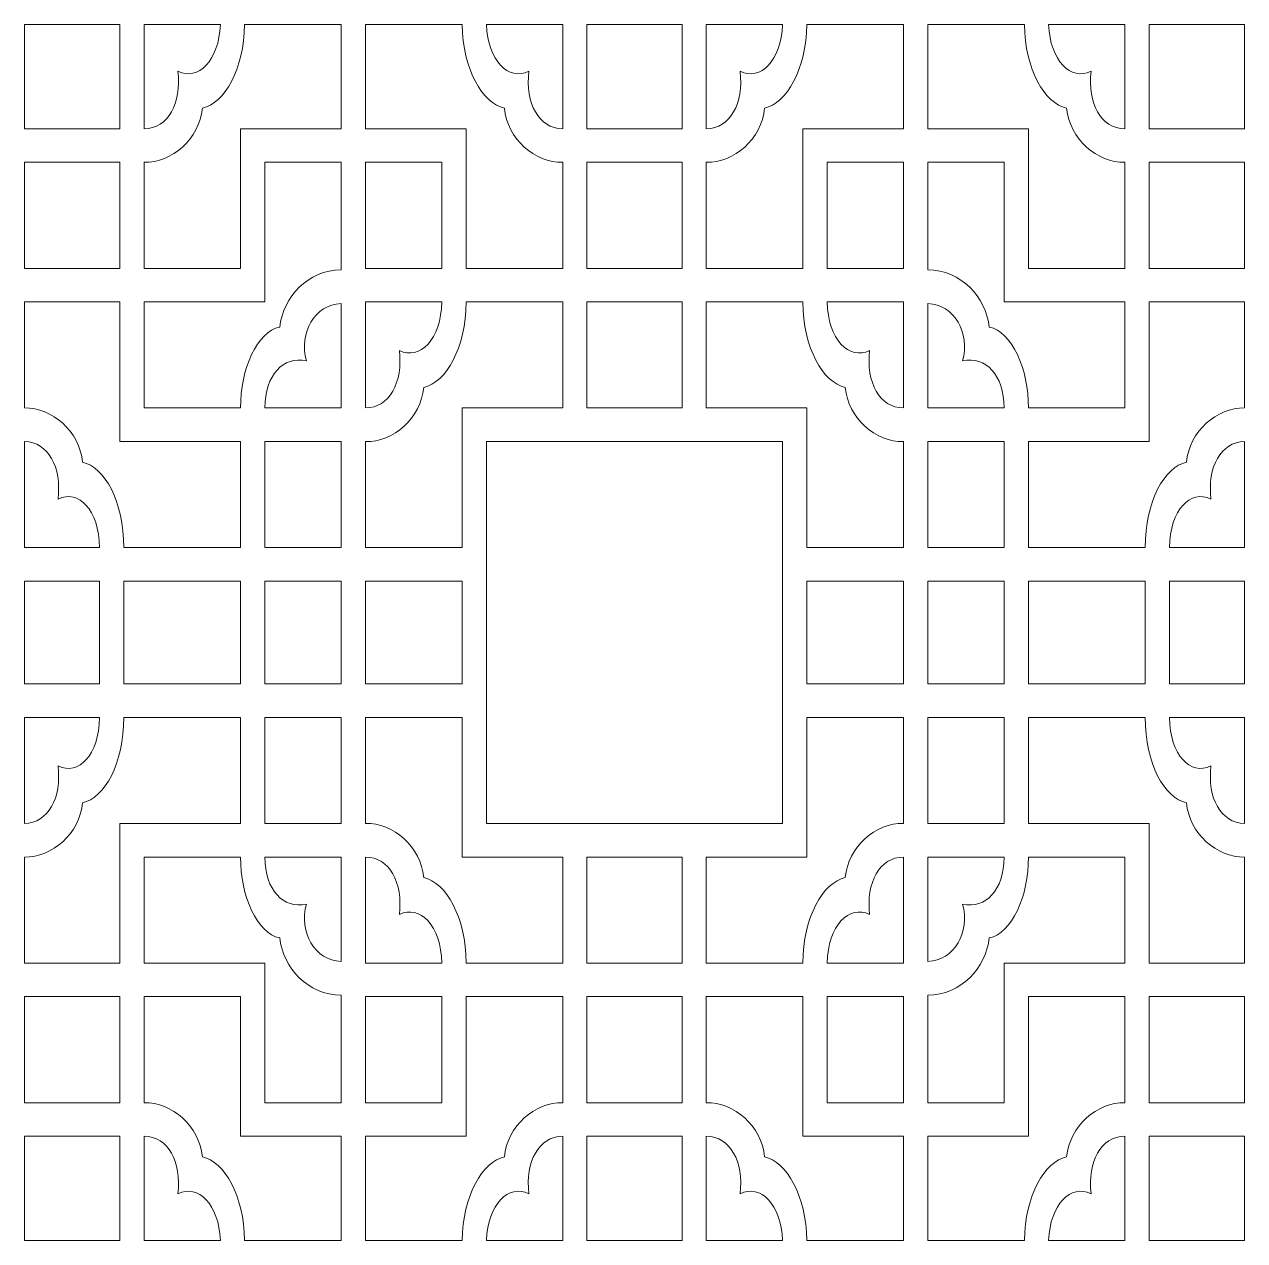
# Model space of a CAD drawing. Header units: millimetres. Extents: x -1200 to 1200, y -590 to 590.
# Drawn here: x 16 to 1200, y -590 to 590 of the extents above; entities that cross this region are included whole.
import ezdxf

# ---------------------------------------------------------------- set-up
doc = ezdxf.new("R2010")
doc.units = ezdxf.units.MM
doc.header["$MEASUREMENT"] = 0
doc.layers.add('Layer 1', color=7, linetype='Continuous')

msp = doc.modelspace()

# ---------------------------------------------------------------- linework, layer by layer
at = {"layer": 'Layer 1', "color": 250, "lineweight": 20}
for points, knots in [([(108.6324, 589.9734), (108.6324, 589.9734), (108.6324, 488.733), (108.6324, 488.733), (108.6324, 488.733), (16.0767, 488.733), (16.0767, 488.733), (16.0767, 488.733), (16.0767, 589.9734), (16.0767, 589.9734), (16.0767, 589.9734), (108.6324, 589.9734), (108.6324, 589.9734)], [0, 0, 0, 0, 0.25, 0.25, 0.25, 0.5, 0.5, 0.5, 0.75, 0.75, 0.75, 1, 1, 1, 1]), ([(323.5082, 589.9734), (323.5082, 589.9734), (323.5082, 488.733), (323.5082, 488.733), (323.5082, 488.733), (225.8807, 488.733), (225.8807, 488.733), (225.8807, 488.733), (225.8807, 353.2786), (225.8807, 353.2786), (225.8807, 353.2786), (132.1407, 353.2786), (132.1407, 353.2786), (132.1407, 353.2786), (132.1407, 456.1598), (132.1407, 456.1598), (159.117, 455.427), (185.958, 478.8197), (188.7268, 508.7111), (209.8191, 513.3399), (229.1989, 545.9594), (229.7202, 589.9734), (229.7202, 589.9734), (323.5082, 589.9734), (323.5082, 589.9734)], [0, 0, 0, 0, 0.125, 0.125, 0.125, 0.25, 0.25, 0.25, 0.375, 0.375, 0.375, 0.5, 0.5, 0.5, 0.625, 0.625, 0.625, 0.75, 0.75, 0.75, 0.875, 0.875, 0.875, 1, 1, 1, 1]), ([(206.18, 589.9734), (204.9171, 554.4236), (184.5905, 534.8502), (165.0368, 544.5236), (168.5198, 513.3876), (155.6276, 489.0993), (132.1407, 488.733), (132.1407, 488.733), (132.1407, 589.9734), (132.1407, 589.9734), (132.1407, 589.9734), (206.18, 589.9734), (206.18, 589.9734)], [0, 0, 0, 0, 0.25, 0.25, 0.25, 0.5, 0.5, 0.5, 0.75, 0.75, 0.75, 1, 1, 1, 1]), ([(440.8042, 589.9734), (441.3255, 545.9594), (460.7056, 513.3399), (481.7979, 508.7111), (484.5665, 478.8197), (511.4077, 455.427), (538.384, 456.1598), (538.384, 456.1598), (538.384, 353.2786), (538.384, 353.2786), (538.384, 353.2786), (444.644, 353.2786), (444.644, 353.2786), (444.644, 353.2786), (444.644, 488.733), (444.644, 488.733), (444.644, 488.733), (347.0165, 488.733), (347.0165, 488.733), (347.0165, 488.733), (347.0165, 589.9734), (347.0165, 589.9734), (347.0165, 589.9734), (440.8042, 589.9734), (440.8042, 589.9734)], [0, 0, 0, 0, 0.125, 0.125, 0.125, 0.25, 0.25, 0.25, 0.375, 0.375, 0.375, 0.5, 0.5, 0.5, 0.625, 0.625, 0.625, 0.75, 0.75, 0.75, 0.875, 0.875, 0.875, 1, 1, 1, 1]), ([(538.384, 589.9734), (538.384, 589.9734), (538.384, 488.733), (538.384, 488.733), (514.8971, 489.0993), (502.0048, 513.3876), (505.4878, 544.5236), (485.9342, 534.8502), (465.6072, 554.4236), (464.3442, 589.9734), (464.3442, 589.9734), (538.384, 589.9734), (538.384, 589.9734)], [0, 0, 0, 0, 0.25, 0.25, 0.25, 0.5, 0.5, 0.5, 0.75, 0.75, 0.75, 1, 1, 1, 1]), ([(654.1347, 589.9734), (654.1347, 589.9734), (654.1347, 488.733), (654.1347, 488.733), (654.1347, 488.733), (561.8921, 488.733), (561.8921, 488.733), (561.8921, 488.733), (561.8921, 589.9734), (561.8921, 589.9734), (561.8921, 589.9734), (654.1347, 589.9734), (654.1347, 589.9734)], [0, 0, 0, 0, 0.25, 0.25, 0.25, 0.5, 0.5, 0.5, 0.75, 0.75, 0.75, 1, 1, 1, 1]), ([(677.6428, 589.9734), (677.6428, 589.9734), (677.6428, 488.733), (677.6428, 488.733), (701.1296, 489.0993), (714.0219, 513.3876), (710.5389, 544.5236), (730.0926, 534.8502), (750.4196, 554.4236), (751.6826, 589.9734), (751.6826, 589.9734), (677.6428, 589.9734), (677.6428, 589.9734)], [0, 0, 0, 0, 0.25, 0.25, 0.25, 0.5, 0.5, 0.5, 0.75, 0.75, 0.75, 1, 1, 1, 1]), ([(775.2225, 589.9734), (774.7012, 545.9594), (755.3211, 513.3399), (734.2289, 508.7111), (731.4602, 478.8197), (704.619, 455.427), (677.6428, 456.1598), (677.6428, 456.1598), (677.6428, 353.2786), (677.6428, 353.2786), (677.6428, 353.2786), (771.3828, 353.2786), (771.3828, 353.2786), (771.3828, 353.2786), (771.3828, 488.733), (771.3828, 488.733), (771.3828, 488.733), (869.0103, 488.733), (869.0103, 488.733), (869.0103, 488.733), (869.0103, 589.9734), (869.0103, 589.9734), (869.0103, 589.9734), (775.2225, 589.9734), (775.2225, 589.9734)], [0, 0, 0, 0, 0.125, 0.125, 0.125, 0.25, 0.25, 0.25, 0.375, 0.375, 0.375, 0.5, 0.5, 0.5, 0.625, 0.625, 0.625, 0.75, 0.75, 0.75, 0.875, 0.875, 0.875, 1, 1, 1, 1]), ([(892.5185, 589.9734), (892.5185, 589.9734), (892.5185, 488.733), (892.5185, 488.733), (892.5185, 488.733), (990.1461, 488.733), (990.1461, 488.733), (990.1461, 488.733), (990.1461, 353.2786), (990.1461, 353.2786), (990.1461, 353.2786), (1083.886, 353.2786), (1083.886, 353.2786), (1083.886, 353.2786), (1083.886, 456.1598), (1083.886, 456.1598), (1056.9098, 455.427), (1030.0687, 478.8197), (1027.3, 508.7111), (1006.2077, 513.3399), (986.8278, 545.9594), (986.3065, 589.9734), (986.3065, 589.9734), (892.5185, 589.9734), (892.5185, 589.9734)], [0, 0, 0, 0, 0.125, 0.125, 0.125, 0.25, 0.25, 0.25, 0.375, 0.375, 0.375, 0.5, 0.5, 0.5, 0.625, 0.625, 0.625, 0.75, 0.75, 0.75, 0.875, 0.875, 0.875, 1, 1, 1, 1]), ([(1009.8467, 589.9734), (1011.1096, 554.4236), (1031.4362, 534.8502), (1050.9899, 544.5236), (1047.5069, 513.3876), (1060.3992, 489.0993), (1083.886, 488.733), (1083.886, 488.733), (1083.886, 589.9734), (1083.886, 589.9734), (1083.886, 589.9734), (1009.8467, 589.9734), (1009.8467, 589.9734)], [0, 0, 0, 0, 0.25, 0.25, 0.25, 0.5, 0.5, 0.5, 0.75, 0.75, 0.75, 1, 1, 1, 1]), ([(1107.3943, 589.9734), (1107.3943, 589.9734), (1107.3943, 488.733), (1107.3943, 488.733), (1107.3943, 488.733), (1199.95, 488.733), (1199.95, 488.733), (1199.95, 488.733), (1199.95, 589.9734), (1199.95, 589.9734), (1199.95, 589.9734), (1107.3943, 589.9734), (1107.3943, 589.9734)], [0, 0, 0, 0, 0.25, 0.25, 0.25, 0.5, 0.5, 0.5, 0.75, 0.75, 0.75, 1, 1, 1, 1]), ([(16.0767, 456.1598), (16.0767, 456.1598), (108.6324, 456.1598), (108.6324, 456.1598), (108.6324, 456.1598), (108.6324, 353.2786), (108.6324, 353.2786), (108.6324, 353.2786), (16.0767, 353.2786), (16.0767, 353.2786), (16.0767, 353.2786), (16.0767, 456.1598), (16.0767, 456.1598)], [0, 0, 0, 0, 0.25, 0.25, 0.25, 0.5, 0.5, 0.5, 0.75, 0.75, 0.75, 1, 1, 1, 1]), ([(225.8807, 217.8243), (225.3518, 255.2028), (242.2345, 292.394), (263.8073, 296.2303), (267.1849, 325.7782), (291.2108, 351.6141), (323.5082, 351.755), (323.5082, 351.755), (323.5082, 353.2786), (323.5082, 353.2786), (323.5082, 353.2786), (323.5082, 456.1598), (323.5082, 456.1598), (323.5082, 456.1598), (249.389, 456.1598), (249.389, 456.1598), (249.389, 456.1598), (249.389, 320.7055), (249.389, 320.7055), (249.389, 320.7055), (132.1407, 320.7055), (132.1407, 320.7055), (132.1407, 320.7055), (132.1407, 217.8243), (132.1407, 217.8243), (132.1407, 217.8243), (225.8807, 217.8243), (225.8807, 217.8243)], [0, 0, 0, 0, 0.111111111, 0.111111111, 0.111111111, 0.222222222, 0.222222222, 0.222222222, 0.333333333, 0.333333333, 0.333333333, 0.444444444, 0.444444444, 0.444444444, 0.555555556, 0.555555556, 0.555555556, 0.666666667, 0.666666667, 0.666666667, 0.777777778, 0.777777778, 0.777777778, 0.888888889, 0.888888889, 0.888888889, 1, 1, 1, 1]), ([(421.1357, 353.2786), (421.1357, 353.2786), (347.0165, 353.2786), (347.0165, 353.2786), (347.0165, 353.2786), (347.0165, 456.1598), (347.0165, 456.1598), (347.0165, 456.1598), (421.1357, 456.1598), (421.1357, 456.1598), (421.1357, 456.1598), (421.1357, 353.2786), (421.1357, 353.2786)], [0, 0, 0, 0, 0.25, 0.25, 0.25, 0.5, 0.5, 0.5, 0.75, 0.75, 0.75, 1, 1, 1, 1]), ([(654.1347, 456.1598), (654.1347, 456.1598), (654.1347, 353.2786), (654.1347, 353.2786), (654.1347, 353.2786), (561.8921, 353.2786), (561.8921, 353.2786), (561.8921, 353.2786), (561.8921, 456.1598), (561.8921, 456.1598), (561.8921, 456.1598), (654.1347, 456.1598), (654.1347, 456.1598)], [0, 0, 0, 0, 0.25, 0.25, 0.25, 0.5, 0.5, 0.5, 0.75, 0.75, 0.75, 1, 1, 1, 1]), ([(794.8911, 353.2786), (794.8911, 353.2786), (869.0103, 353.2786), (869.0103, 353.2786), (869.0103, 353.2786), (869.0103, 456.1598), (869.0103, 456.1598), (869.0103, 456.1598), (794.8911, 456.1598), (794.8911, 456.1598), (794.8911, 456.1598), (794.8911, 353.2786), (794.8911, 353.2786)], [0, 0, 0, 0, 0.25, 0.25, 0.25, 0.5, 0.5, 0.5, 0.75, 0.75, 0.75, 1, 1, 1, 1]), ([(990.1461, 217.8243), (990.6749, 255.2028), (973.7922, 292.394), (952.2194, 296.2303), (948.8419, 325.7782), (924.816, 351.6141), (892.5185, 351.755), (892.5185, 351.755), (892.5185, 353.2786), (892.5185, 353.2786), (892.5185, 353.2786), (892.5185, 456.1598), (892.5185, 456.1598), (892.5185, 456.1598), (966.6377, 456.1598), (966.6377, 456.1598), (966.6377, 456.1598), (966.6377, 320.7055), (966.6377, 320.7055), (966.6377, 320.7055), (1083.886, 320.7055), (1083.886, 320.7055), (1083.886, 320.7055), (1083.886, 217.8243), (1083.886, 217.8243), (1083.886, 217.8243), (990.1461, 217.8243), (990.1461, 217.8243)], [0, 0, 0, 0, 0.111111111, 0.111111111, 0.111111111, 0.222222222, 0.222222222, 0.222222222, 0.333333333, 0.333333333, 0.333333333, 0.444444444, 0.444444444, 0.444444444, 0.555555556, 0.555555556, 0.555555556, 0.666666667, 0.666666667, 0.666666667, 0.777777778, 0.777777778, 0.777777778, 0.888888889, 0.888888889, 0.888888889, 1, 1, 1, 1]), ([(1199.95, 456.1598), (1199.95, 456.1598), (1107.3943, 456.1598), (1107.3943, 456.1598), (1107.3943, 456.1598), (1107.3943, 353.2786), (1107.3943, 353.2786), (1107.3943, 353.2786), (1199.95, 353.2786), (1199.95, 353.2786), (1199.95, 353.2786), (1199.95, 456.1598), (1199.95, 456.1598)], [0, 0, 0, 0, 0.25, 0.25, 0.25, 0.5, 0.5, 0.5, 0.75, 0.75, 0.75, 1, 1, 1, 1]), ([(16.0767, 320.7055), (16.0767, 320.7055), (108.6324, 320.7055), (108.6324, 320.7055), (108.6324, 320.7055), (108.6324, 185.2513), (108.6324, 185.2513), (108.6324, 185.2513), (225.8807, 185.2513), (225.8807, 185.2513), (225.8807, 185.2513), (225.8807, 82.3701), (225.8807, 82.3701), (225.8807, 82.3701), (112.5201, 82.3701), (112.5201, 82.3701), (112.4686, 127.2132), (93.7998, 160.5868), (72.4461, 165.2732), (69.6847, 195.0846), (42.9797, 218.4295), (16.0767, 217.8272), (16.0767, 217.8272), (16.0767, 320.7055), (16.0767, 320.7055)], [0, 0, 0, 0, 0.125, 0.125, 0.125, 0.25, 0.25, 0.25, 0.375, 0.375, 0.375, 0.5, 0.5, 0.5, 0.625, 0.625, 0.625, 0.75, 0.75, 0.75, 0.875, 0.875, 0.875, 1, 1, 1, 1]), ([(347.0165, 185.2513), (373.9927, 184.5183), (400.8337, 207.9111), (403.6025, 237.8024), (424.9562, 242.4886), (444.5576, 275.8622), (444.6091, 320.7055), (444.6091, 320.7055), (444.644, 320.7055), (444.644, 320.7055), (444.644, 320.7055), (538.384, 320.7055), (538.384, 320.7055), (538.384, 320.7055), (538.384, 217.8243), (538.384, 217.8243), (538.384, 217.8243), (440.7564, 217.8243), (440.7564, 217.8243), (440.7564, 217.8243), (440.7564, 82.3701), (440.7564, 82.3701), (440.7564, 82.3701), (347.0165, 82.3701), (347.0165, 82.3701), (347.0165, 82.3701), (347.0165, 185.2513), (347.0165, 185.2513)], [0, 0, 0, 0, 0.111111111, 0.111111111, 0.111111111, 0.222222222, 0.222222222, 0.222222222, 0.333333333, 0.333333333, 0.333333333, 0.444444444, 0.444444444, 0.444444444, 0.555555556, 0.555555556, 0.555555556, 0.666666667, 0.666666667, 0.666666667, 0.777777778, 0.777777778, 0.777777778, 0.888888889, 0.888888889, 0.888888889, 1, 1, 1, 1]), ([(421.1009, 320.7055), (420.4151, 284.1194), (399.765, 263.7937), (379.9126, 273.6149), (383.3956, 242.479), (370.5032, 218.1908), (347.0165, 217.8243), (347.0165, 217.8243), (347.0165, 320.7055), (347.0165, 320.7055), (347.0165, 320.7055), (421.1009, 320.7055), (421.1009, 320.7055)], [0, 0, 0, 0, 0.25, 0.25, 0.25, 0.5, 0.5, 0.5, 0.75, 0.75, 0.75, 1, 1, 1, 1]), ([(654.1347, 320.7055), (654.1347, 320.7055), (654.1347, 217.8243), (654.1347, 217.8243), (654.1347, 217.8243), (561.8921, 217.8243), (561.8921, 217.8243), (561.8921, 217.8243), (561.8921, 320.7055), (561.8921, 320.7055), (561.8921, 320.7055), (654.1347, 320.7055), (654.1347, 320.7055)], [0, 0, 0, 0, 0.25, 0.25, 0.25, 0.5, 0.5, 0.5, 0.75, 0.75, 0.75, 1, 1, 1, 1]), ([(869.0103, 185.2513), (842.034, 184.5183), (815.193, 207.9111), (812.4242, 237.8024), (791.0705, 242.4886), (771.4691, 275.8622), (771.4176, 320.7055), (771.4176, 320.7055), (771.3828, 320.7055), (771.3828, 320.7055), (771.3828, 320.7055), (677.6428, 320.7055), (677.6428, 320.7055), (677.6428, 320.7055), (677.6428, 217.8243), (677.6428, 217.8243), (677.6428, 217.8243), (775.2703, 217.8243), (775.2703, 217.8243), (775.2703, 217.8243), (775.2703, 82.3701), (775.2703, 82.3701), (775.2703, 82.3701), (869.0103, 82.3701), (869.0103, 82.3701), (869.0103, 82.3701), (869.0103, 185.2513), (869.0103, 185.2513)], [0, 0, 0, 0, 0.111111111, 0.111111111, 0.111111111, 0.222222222, 0.222222222, 0.222222222, 0.333333333, 0.333333333, 0.333333333, 0.444444444, 0.444444444, 0.444444444, 0.555555556, 0.555555556, 0.555555556, 0.666666667, 0.666666667, 0.666666667, 0.777777778, 0.777777778, 0.777777778, 0.888888889, 0.888888889, 0.888888889, 1, 1, 1, 1]), ([(794.9259, 320.7055), (795.6117, 284.1194), (816.2618, 263.7937), (836.1141, 273.6149), (832.6311, 242.479), (845.5236, 218.1908), (869.0103, 217.8243), (869.0103, 217.8243), (869.0103, 320.7055), (869.0103, 320.7055), (869.0103, 320.7055), (794.9259, 320.7055), (794.9259, 320.7055)], [0, 0, 0, 0, 0.25, 0.25, 0.25, 0.5, 0.5, 0.5, 0.75, 0.75, 0.75, 1, 1, 1, 1]), ([(1199.95, 320.7055), (1199.95, 320.7055), (1107.3943, 320.7055), (1107.3943, 320.7055), (1107.3943, 320.7055), (1107.3943, 185.2513), (1107.3943, 185.2513), (1107.3943, 185.2513), (990.1461, 185.2513), (990.1461, 185.2513), (990.1461, 185.2513), (990.1461, 82.3701), (990.1461, 82.3701), (990.1461, 82.3701), (1103.5067, 82.3701), (1103.5067, 82.3701), (1103.5582, 127.2132), (1122.2269, 160.5868), (1143.5806, 165.2732), (1146.342, 195.0846), (1173.047, 218.4295), (1199.95, 217.8272), (1199.95, 217.8272), (1199.95, 320.7055), (1199.95, 320.7055)], [0, 0, 0, 0, 0.125, 0.125, 0.125, 0.25, 0.25, 0.25, 0.375, 0.375, 0.375, 0.5, 0.5, 0.5, 0.625, 0.625, 0.625, 0.75, 0.75, 0.75, 0.875, 0.875, 0.875, 1, 1, 1, 1]), ([(323.5082, 319.177), (297.1867, 318.1409), (282.5771, 290.8674), (289.6533, 263.4054), (267.1824, 268.2314), (249.6533, 250.3678), (249.389, 217.8243), (249.389, 217.8243), (323.5082, 217.8243), (323.5082, 217.8243), (323.5082, 217.8243), (323.5082, 319.177), (323.5082, 319.177)], [0, 0, 0, 0, 0.25, 0.25, 0.25, 0.5, 0.5, 0.5, 0.75, 0.75, 0.75, 1, 1, 1, 1]), ([(892.5185, 319.177), (918.8401, 318.1409), (933.4496, 290.8674), (926.3734, 263.4054), (948.8444, 268.2314), (966.3734, 250.3678), (966.6377, 217.8243), (966.6377, 217.8243), (892.5185, 217.8243), (892.5185, 217.8243), (892.5185, 217.8243), (892.5185, 319.177), (892.5185, 319.177)], [0, 0, 0, 0, 0.25, 0.25, 0.25, 0.5, 0.5, 0.5, 0.75, 0.75, 0.75, 1, 1, 1, 1]), ([(16.0767, 185.2443), (39.4252, 184.7317), (52.2284, 160.5001), (48.7562, 129.4607), (68.6087, 139.2819), (88.3259, 118.9562), (89.0118, 82.3701), (89.0118, 82.3701), (16.0767, 82.3701), (16.0767, 82.3701), (16.0767, 82.3701), (16.0767, 185.2443), (16.0767, 185.2443)], [0, 0, 0, 0, 0.25, 0.25, 0.25, 0.5, 0.5, 0.5, 0.75, 0.75, 0.75, 1, 1, 1, 1]), ([(323.5082, 82.3701), (323.5082, 82.3701), (249.389, 82.3701), (249.389, 82.3701), (249.389, 82.3701), (249.389, 185.2513), (249.389, 185.2513), (249.389, 185.2513), (323.5082, 185.2513), (323.5082, 185.2513), (323.5082, 185.2513), (323.5082, 82.3701), (323.5082, 82.3701)], [0, 0, 0, 0, 0.25, 0.25, 0.25, 0.5, 0.5, 0.5, 0.75, 0.75, 0.75, 1, 1, 1, 1]), ([(751.7621, 185.2513), (751.7621, 61.7328), (751.7621, -61.787), (751.7621, -185.3045), (662.4695, -185.3045), (553.5564, -185.3045), (464.2646, -185.3045), (464.2646, -61.787), (464.2646, 61.7328), (464.2646, 185.2513), (553.5564, 185.2513), (662.4695, 185.2513), (751.7621, 185.2513)], [0, 0, 0, 0, 0.25, 0.25, 0.25, 0.5, 0.5, 0.5, 0.75, 0.75, 0.75, 1, 1, 1, 1]), ([(892.5185, 82.3701), (892.5185, 82.3701), (966.6377, 82.3701), (966.6377, 82.3701), (966.6377, 82.3701), (966.6377, 185.2513), (966.6377, 185.2513), (966.6377, 185.2513), (892.5185, 185.2513), (892.5185, 185.2513), (892.5185, 185.2513), (892.5185, 82.3701), (892.5185, 82.3701)], [0, 0, 0, 0, 0.25, 0.25, 0.25, 0.5, 0.5, 0.5, 0.75, 0.75, 0.75, 1, 1, 1, 1]), ([(1199.95, 185.2443), (1176.6015, 184.7317), (1163.7983, 160.5001), (1167.2705, 129.4607), (1147.418, 139.2819), (1127.7009, 118.9562), (1127.0149, 82.3701), (1127.0149, 82.3701), (1199.95, 82.3701), (1199.95, 82.3701), (1199.95, 82.3701), (1199.95, 185.2443), (1199.95, 185.2443)], [0, 0, 0, 0, 0.25, 0.25, 0.25, 0.5, 0.5, 0.5, 0.75, 0.75, 0.75, 1, 1, 1, 1]), ([(89.0118, 49.7969), (89.0118, 49.7969), (16.0767, 49.7969), (16.0767, 49.7969), (16.0767, 16.5807), (16.0767, -16.6351), (16.0767, -49.8501), (16.0767, -49.8501), (89.0118, -49.8501), (89.0118, -49.8501), (89.0118, -16.6347), (89.0118, 16.581), (89.0118, 49.7969)], [0, 0, 0, 0, 0.25, 0.25, 0.25, 0.5, 0.5, 0.5, 0.75, 0.75, 0.75, 1, 1, 1, 1]), ([(225.8807, 49.7969), (225.8807, 49.7969), (112.5201, 49.7969), (112.5201, 49.7969), (112.5201, 16.5807), (112.5201, -16.6351), (112.5201, -49.8501), (112.5201, -49.8501), (225.8807, -49.8501), (225.8807, -49.8501), (225.8807, -16.6347), (225.8807, 16.581), (225.8807, 49.7969)], [0, 0, 0, 0, 0.25, 0.25, 0.25, 0.5, 0.5, 0.5, 0.75, 0.75, 0.75, 1, 1, 1, 1]), ([(323.5082, 49.7969), (323.5082, 49.7969), (249.389, 49.7969), (249.389, 49.7969), (249.389, 16.5807), (249.389, -16.6351), (249.389, -49.8501), (249.389, -49.8501), (323.5082, -49.8501), (323.5082, -49.8501), (323.5082, -16.6347), (323.5082, 16.581), (323.5082, 49.7969)], [0, 0, 0, 0, 0.25, 0.25, 0.25, 0.5, 0.5, 0.5, 0.75, 0.75, 0.75, 1, 1, 1, 1]), ([(440.7564, 49.7969), (440.7564, 49.7969), (347.0165, 49.7969), (347.0165, 49.7969), (347.0165, 16.5807), (347.0165, -16.6351), (347.0165, -49.8501), (347.0165, -49.8501), (440.7564, -49.8501), (440.7564, -49.8501), (440.7564, -16.6347), (440.7564, 16.581), (440.7564, 49.7969)], [0, 0, 0, 0, 0.25, 0.25, 0.25, 0.5, 0.5, 0.5, 0.75, 0.75, 0.75, 1, 1, 1, 1]), ([(775.2703, 49.7969), (775.2703, 49.7969), (869.0103, 49.7969), (869.0103, 49.7969), (869.0103, 16.5807), (869.0103, -16.6351), (869.0103, -49.8501), (869.0103, -49.8501), (775.2703, -49.8501), (775.2703, -49.8501), (775.2703, -16.6347), (775.2703, 16.581), (775.2703, 49.7969)], [0, 0, 0, 0, 0.25, 0.25, 0.25, 0.5, 0.5, 0.5, 0.75, 0.75, 0.75, 1, 1, 1, 1]), ([(892.5185, 49.7969), (892.5185, 49.7969), (966.6377, 49.7969), (966.6377, 49.7969), (966.6377, 16.5807), (966.6377, -16.6351), (966.6377, -49.8501), (966.6377, -49.8501), (892.5185, -49.8501), (892.5185, -49.8501), (892.5185, -16.6347), (892.5185, 16.581), (892.5185, 49.7969)], [0, 0, 0, 0, 0.25, 0.25, 0.25, 0.5, 0.5, 0.5, 0.75, 0.75, 0.75, 1, 1, 1, 1]), ([(990.1461, 49.7969), (990.1461, 49.7969), (1103.5067, 49.7969), (1103.5067, 49.7969), (1103.5067, 16.5807), (1103.5067, -16.6351), (1103.5067, -49.8501), (1103.5067, -49.8501), (990.1461, -49.8501), (990.1461, -49.8501), (990.1461, -16.6347), (990.1461, 16.581), (990.1461, 49.7969)], [0, 0, 0, 0, 0.25, 0.25, 0.25, 0.5, 0.5, 0.5, 0.75, 0.75, 0.75, 1, 1, 1, 1]), ([(1127.0149, 49.7969), (1127.0149, 49.7969), (1199.95, 49.7969), (1199.95, 49.7969), (1199.95, 16.5807), (1199.95, -16.6351), (1199.95, -49.8501), (1199.95, -49.8501), (1127.0149, -49.8501), (1127.0149, -49.8501), (1127.0149, -16.6347), (1127.0149, 16.581), (1127.0149, 49.7969)], [0, 0, 0, 0, 0.25, 0.25, 0.25, 0.5, 0.5, 0.5, 0.75, 0.75, 0.75, 1, 1, 1, 1]), ([(16.0767, -320.7586), (16.0767, -320.7586), (108.6324, -320.7586), (108.6324, -320.7586), (108.6324, -320.7586), (108.6324, -185.3045), (108.6324, -185.3045), (108.6324, -185.3045), (225.8807, -185.3045), (225.8807, -185.3045), (225.8807, -185.3045), (225.8807, -82.4233), (225.8807, -82.4233), (225.8807, -82.4233), (112.5201, -82.4233), (112.5201, -82.4233), (112.4686, -127.2663), (93.7998, -160.64), (72.4461, -165.3264), (69.6847, -195.1378), (42.9797, -218.4827), (16.0767, -217.8803), (16.0767, -217.8803), (16.0767, -320.7586), (16.0767, -320.7586)], [0, 0, 0, 0, 0.125, 0.125, 0.125, 0.25, 0.25, 0.25, 0.375, 0.375, 0.375, 0.5, 0.5, 0.5, 0.625, 0.625, 0.625, 0.75, 0.75, 0.75, 0.875, 0.875, 0.875, 1, 1, 1, 1]), ([(16.0767, -185.2975), (39.4252, -184.7849), (52.2284, -160.5532), (48.7562, -129.5139), (68.6087, -139.335), (88.3259, -119.0094), (89.0118, -82.4233), (89.0118, -82.4233), (16.0767, -82.4233), (16.0767, -82.4233), (16.0767, -82.4233), (16.0767, -185.2975), (16.0767, -185.2975)], [0, 0, 0, 0, 0.25, 0.25, 0.25, 0.5, 0.5, 0.5, 0.75, 0.75, 0.75, 1, 1, 1, 1]), ([(323.5082, -82.4233), (323.5082, -82.4233), (249.389, -82.4233), (249.389, -82.4233), (249.389, -82.4233), (249.389, -185.3045), (249.389, -185.3045), (249.389, -185.3045), (323.5082, -185.3045), (323.5082, -185.3045), (323.5082, -185.3045), (323.5082, -82.4233), (323.5082, -82.4233)], [0, 0, 0, 0, 0.25, 0.25, 0.25, 0.5, 0.5, 0.5, 0.75, 0.75, 0.75, 1, 1, 1, 1]), ([(347.0165, -185.3045), (373.9927, -184.5714), (400.8337, -207.9642), (403.6025, -237.8556), (424.9562, -242.5418), (444.5576, -275.9154), (444.6091, -320.7586), (444.6091, -320.7586), (444.644, -320.7586), (444.644, -320.7586), (444.644, -320.7586), (538.384, -320.7586), (538.384, -320.7586), (538.384, -320.7586), (538.384, -217.8774), (538.384, -217.8774), (538.384, -217.8774), (440.7564, -217.8774), (440.7564, -217.8774), (440.7564, -217.8774), (440.7564, -82.4233), (440.7564, -82.4233), (440.7564, -82.4233), (347.0165, -82.4233), (347.0165, -82.4233), (347.0165, -82.4233), (347.0165, -185.3045), (347.0165, -185.3045)], [0, 0, 0, 0, 0.111111111, 0.111111111, 0.111111111, 0.222222222, 0.222222222, 0.222222222, 0.333333333, 0.333333333, 0.333333333, 0.444444444, 0.444444444, 0.444444444, 0.555555556, 0.555555556, 0.555555556, 0.666666667, 0.666666667, 0.666666667, 0.777777778, 0.777777778, 0.777777778, 0.888888889, 0.888888889, 0.888888889, 1, 1, 1, 1]), ([(869.0103, -185.3045), (842.034, -184.5714), (815.193, -207.9642), (812.4242, -237.8556), (791.0705, -242.5418), (771.4691, -275.9154), (771.4176, -320.7586), (771.4176, -320.7586), (771.3828, -320.7586), (771.3828, -320.7586), (771.3828, -320.7586), (677.6428, -320.7586), (677.6428, -320.7586), (677.6428, -320.7586), (677.6428, -217.8774), (677.6428, -217.8774), (677.6428, -217.8774), (775.2703, -217.8774), (775.2703, -217.8774), (775.2703, -217.8774), (775.2703, -82.4233), (775.2703, -82.4233), (775.2703, -82.4233), (869.0103, -82.4233), (869.0103, -82.4233), (869.0103, -82.4233), (869.0103, -185.3045), (869.0103, -185.3045)], [0, 0, 0, 0, 0.111111111, 0.111111111, 0.111111111, 0.222222222, 0.222222222, 0.222222222, 0.333333333, 0.333333333, 0.333333333, 0.444444444, 0.444444444, 0.444444444, 0.555555556, 0.555555556, 0.555555556, 0.666666667, 0.666666667, 0.666666667, 0.777777778, 0.777777778, 0.777777778, 0.888888889, 0.888888889, 0.888888889, 1, 1, 1, 1]), ([(892.5185, -82.4233), (892.5185, -82.4233), (966.6377, -82.4233), (966.6377, -82.4233), (966.6377, -82.4233), (966.6377, -185.3045), (966.6377, -185.3045), (966.6377, -185.3045), (892.5185, -185.3045), (892.5185, -185.3045), (892.5185, -185.3045), (892.5185, -82.4233), (892.5185, -82.4233)], [0, 0, 0, 0, 0.25, 0.25, 0.25, 0.5, 0.5, 0.5, 0.75, 0.75, 0.75, 1, 1, 1, 1]), ([(1199.95, -320.7586), (1199.95, -320.7586), (1107.3943, -320.7586), (1107.3943, -320.7586), (1107.3943, -320.7586), (1107.3943, -185.3045), (1107.3943, -185.3045), (1107.3943, -185.3045), (990.1461, -185.3045), (990.1461, -185.3045), (990.1461, -185.3045), (990.1461, -82.4233), (990.1461, -82.4233), (990.1461, -82.4233), (1103.5067, -82.4233), (1103.5067, -82.4233), (1103.5582, -127.2663), (1122.2269, -160.64), (1143.5806, -165.3264), (1146.342, -195.1378), (1173.047, -218.4827), (1199.95, -217.8803), (1199.95, -217.8803), (1199.95, -320.7586), (1199.95, -320.7586)], [0, 0, 0, 0, 0.125, 0.125, 0.125, 0.25, 0.25, 0.25, 0.375, 0.375, 0.375, 0.5, 0.5, 0.5, 0.625, 0.625, 0.625, 0.75, 0.75, 0.75, 0.875, 0.875, 0.875, 1, 1, 1, 1]), ([(1199.95, -185.2975), (1176.6015, -184.7849), (1163.7983, -160.5532), (1167.2705, -129.5139), (1147.418, -139.335), (1127.7009, -119.0094), (1127.0149, -82.4233), (1127.0149, -82.4233), (1199.95, -82.4233), (1199.95, -82.4233), (1199.95, -82.4233), (1199.95, -185.2975), (1199.95, -185.2975)], [0, 0, 0, 0, 0.25, 0.25, 0.25, 0.5, 0.5, 0.5, 0.75, 0.75, 0.75, 1, 1, 1, 1]), ([(225.8807, -217.8774), (225.3518, -255.2559), (242.2345, -292.4472), (263.8073, -296.2834), (267.1849, -325.8314), (291.2108, -351.6673), (323.5082, -351.8082), (323.5082, -351.8082), (323.5082, -353.3318), (323.5082, -353.3318), (323.5082, -353.3318), (323.5082, -456.2129), (323.5082, -456.2129), (323.5082, -456.2129), (249.389, -456.2129), (249.389, -456.2129), (249.389, -456.2129), (249.389, -320.7586), (249.389, -320.7586), (249.389, -320.7586), (132.1407, -320.7586), (132.1407, -320.7586), (132.1407, -320.7586), (132.1407, -217.8774), (132.1407, -217.8774), (132.1407, -217.8774), (225.8807, -217.8774), (225.8807, -217.8774)], [0, 0, 0, 0, 0.111111111, 0.111111111, 0.111111111, 0.222222222, 0.222222222, 0.222222222, 0.333333333, 0.333333333, 0.333333333, 0.444444444, 0.444444444, 0.444444444, 0.555555556, 0.555555556, 0.555555556, 0.666666667, 0.666666667, 0.666666667, 0.777777778, 0.777777778, 0.777777778, 0.888888889, 0.888888889, 0.888888889, 1, 1, 1, 1]), ([(323.5082, -319.2302), (297.1867, -318.1941), (282.5771, -290.9205), (289.6533, -263.4585), (267.1824, -268.2846), (249.6533, -250.421), (249.389, -217.8774), (249.389, -217.8774), (323.5082, -217.8774), (323.5082, -217.8774), (323.5082, -217.8774), (323.5082, -319.2302), (323.5082, -319.2302)], [0, 0, 0, 0, 0.25, 0.25, 0.25, 0.5, 0.5, 0.5, 0.75, 0.75, 0.75, 1, 1, 1, 1]), ([(421.1009, -320.7586), (420.4151, -284.1725), (399.765, -263.8469), (379.9126, -273.668), (383.3956, -242.5322), (370.5032, -218.244), (347.0165, -217.8774), (347.0165, -217.8774), (347.0165, -320.7586), (347.0165, -320.7586), (347.0165, -320.7586), (421.1009, -320.7586), (421.1009, -320.7586)], [0, 0, 0, 0, 0.25, 0.25, 0.25, 0.5, 0.5, 0.5, 0.75, 0.75, 0.75, 1, 1, 1, 1]), ([(654.1347, -320.7586), (654.1347, -320.7586), (654.1347, -217.8774), (654.1347, -217.8774), (654.1347, -217.8774), (561.8921, -217.8774), (561.8921, -217.8774), (561.8921, -217.8774), (561.8921, -320.7586), (561.8921, -320.7586), (561.8921, -320.7586), (654.1347, -320.7586), (654.1347, -320.7586)], [0, 0, 0, 0, 0.25, 0.25, 0.25, 0.5, 0.5, 0.5, 0.75, 0.75, 0.75, 1, 1, 1, 1]), ([(794.9259, -320.7586), (795.6117, -284.1725), (816.2618, -263.8469), (836.1141, -273.668), (832.6311, -242.5322), (845.5236, -218.244), (869.0103, -217.8774), (869.0103, -217.8774), (869.0103, -320.7586), (869.0103, -320.7586), (869.0103, -320.7586), (794.9259, -320.7586), (794.9259, -320.7586)], [0, 0, 0, 0, 0.25, 0.25, 0.25, 0.5, 0.5, 0.5, 0.75, 0.75, 0.75, 1, 1, 1, 1]), ([(990.1461, -217.8774), (990.6749, -255.2559), (973.7922, -292.4472), (952.2194, -296.2834), (948.8419, -325.8314), (924.816, -351.6673), (892.5185, -351.8082), (892.5185, -351.8082), (892.5185, -353.3318), (892.5185, -353.3318), (892.5185, -353.3318), (892.5185, -456.2129), (892.5185, -456.2129), (892.5185, -456.2129), (966.6377, -456.2129), (966.6377, -456.2129), (966.6377, -456.2129), (966.6377, -320.7586), (966.6377, -320.7586), (966.6377, -320.7586), (1083.886, -320.7586), (1083.886, -320.7586), (1083.886, -320.7586), (1083.886, -217.8774), (1083.886, -217.8774), (1083.886, -217.8774), (990.1461, -217.8774), (990.1461, -217.8774)], [0, 0, 0, 0, 0.111111111, 0.111111111, 0.111111111, 0.222222222, 0.222222222, 0.222222222, 0.333333333, 0.333333333, 0.333333333, 0.444444444, 0.444444444, 0.444444444, 0.555555556, 0.555555556, 0.555555556, 0.666666667, 0.666666667, 0.666666667, 0.777777778, 0.777777778, 0.777777778, 0.888888889, 0.888888889, 0.888888889, 1, 1, 1, 1]), ([(892.5185, -319.2302), (918.8401, -318.1941), (933.4496, -290.9205), (926.3734, -263.4585), (948.8444, -268.2846), (966.3734, -250.421), (966.6377, -217.8774), (966.6377, -217.8774), (892.5185, -217.8774), (892.5185, -217.8774), (892.5185, -217.8774), (892.5185, -319.2302), (892.5185, -319.2302)], [0, 0, 0, 0, 0.25, 0.25, 0.25, 0.5, 0.5, 0.5, 0.75, 0.75, 0.75, 1, 1, 1, 1]), ([(16.0767, -456.2129), (16.0767, -456.2129), (108.6324, -456.2129), (108.6324, -456.2129), (108.6324, -456.2129), (108.6324, -353.3318), (108.6324, -353.3318), (108.6324, -353.3318), (16.0767, -353.3318), (16.0767, -353.3318), (16.0767, -353.3318), (16.0767, -456.2129), (16.0767, -456.2129)], [0, 0, 0, 0, 0.25, 0.25, 0.25, 0.5, 0.5, 0.5, 0.75, 0.75, 0.75, 1, 1, 1, 1]), ([(323.5082, -590.0266), (323.5082, -590.0266), (323.5082, -488.7861), (323.5082, -488.7861), (323.5082, -488.7861), (225.8807, -488.7861), (225.8807, -488.7861), (225.8807, -488.7861), (225.8807, -353.3318), (225.8807, -353.3318), (225.8807, -353.3318), (132.1407, -353.3318), (132.1407, -353.3318), (132.1407, -353.3318), (132.1407, -456.2129), (132.1407, -456.2129), (159.117, -455.4801), (185.958, -478.8729), (188.7268, -508.7642), (209.8191, -513.3931), (229.1989, -546.0126), (229.7202, -590.0266), (229.7202, -590.0266), (323.5082, -590.0266), (323.5082, -590.0266)], [0, 0, 0, 0, 0.125, 0.125, 0.125, 0.25, 0.25, 0.25, 0.375, 0.375, 0.375, 0.5, 0.5, 0.5, 0.625, 0.625, 0.625, 0.75, 0.75, 0.75, 0.875, 0.875, 0.875, 1, 1, 1, 1]), ([(440.8042, -590.0266), (441.3255, -546.0126), (460.7056, -513.3931), (481.7979, -508.7642), (484.5665, -478.8729), (511.4077, -455.4801), (538.384, -456.2129), (538.384, -456.2129), (538.384, -353.3318), (538.384, -353.3318), (538.384, -353.3318), (444.644, -353.3318), (444.644, -353.3318), (444.644, -353.3318), (444.644, -488.7861), (444.644, -488.7861), (444.644, -488.7861), (347.0165, -488.7861), (347.0165, -488.7861), (347.0165, -488.7861), (347.0165, -590.0266), (347.0165, -590.0266), (347.0165, -590.0266), (440.8042, -590.0266), (440.8042, -590.0266)], [0, 0, 0, 0, 0.125, 0.125, 0.125, 0.25, 0.25, 0.25, 0.375, 0.375, 0.375, 0.5, 0.5, 0.5, 0.625, 0.625, 0.625, 0.75, 0.75, 0.75, 0.875, 0.875, 0.875, 1, 1, 1, 1]), ([(421.1357, -353.3318), (421.1357, -353.3318), (347.0165, -353.3318), (347.0165, -353.3318), (347.0165, -353.3318), (347.0165, -456.2129), (347.0165, -456.2129), (347.0165, -456.2129), (421.1357, -456.2129), (421.1357, -456.2129), (421.1357, -456.2129), (421.1357, -353.3318), (421.1357, -353.3318)], [0, 0, 0, 0, 0.25, 0.25, 0.25, 0.5, 0.5, 0.5, 0.75, 0.75, 0.75, 1, 1, 1, 1]), ([(654.1347, -456.2129), (654.1347, -456.2129), (654.1347, -353.3318), (654.1347, -353.3318), (654.1347, -353.3318), (561.8921, -353.3318), (561.8921, -353.3318), (561.8921, -353.3318), (561.8921, -456.2129), (561.8921, -456.2129), (561.8921, -456.2129), (654.1347, -456.2129), (654.1347, -456.2129)], [0, 0, 0, 0, 0.25, 0.25, 0.25, 0.5, 0.5, 0.5, 0.75, 0.75, 0.75, 1, 1, 1, 1]), ([(775.2225, -590.0266), (774.7012, -546.0126), (755.3211, -513.3931), (734.2289, -508.7642), (731.4602, -478.8729), (704.619, -455.4801), (677.6428, -456.2129), (677.6428, -456.2129), (677.6428, -353.3318), (677.6428, -353.3318), (677.6428, -353.3318), (771.3828, -353.3318), (771.3828, -353.3318), (771.3828, -353.3318), (771.3828, -488.7861), (771.3828, -488.7861), (771.3828, -488.7861), (869.0103, -488.7861), (869.0103, -488.7861), (869.0103, -488.7861), (869.0103, -590.0266), (869.0103, -590.0266), (869.0103, -590.0266), (775.2225, -590.0266), (775.2225, -590.0266)], [0, 0, 0, 0, 0.125, 0.125, 0.125, 0.25, 0.25, 0.25, 0.375, 0.375, 0.375, 0.5, 0.5, 0.5, 0.625, 0.625, 0.625, 0.75, 0.75, 0.75, 0.875, 0.875, 0.875, 1, 1, 1, 1]), ([(794.8911, -353.3318), (794.8911, -353.3318), (869.0103, -353.3318), (869.0103, -353.3318), (869.0103, -353.3318), (869.0103, -456.2129), (869.0103, -456.2129), (869.0103, -456.2129), (794.8911, -456.2129), (794.8911, -456.2129), (794.8911, -456.2129), (794.8911, -353.3318), (794.8911, -353.3318)], [0, 0, 0, 0, 0.25, 0.25, 0.25, 0.5, 0.5, 0.5, 0.75, 0.75, 0.75, 1, 1, 1, 1]), ([(892.5185, -590.0266), (892.5185, -590.0266), (892.5185, -488.7861), (892.5185, -488.7861), (892.5185, -488.7861), (990.1461, -488.7861), (990.1461, -488.7861), (990.1461, -488.7861), (990.1461, -353.3318), (990.1461, -353.3318), (990.1461, -353.3318), (1083.886, -353.3318), (1083.886, -353.3318), (1083.886, -353.3318), (1083.886, -456.2129), (1083.886, -456.2129), (1056.9098, -455.4801), (1030.0687, -478.8729), (1027.3, -508.7642), (1006.2077, -513.3931), (986.8278, -546.0126), (986.3065, -590.0266), (986.3065, -590.0266), (892.5185, -590.0266), (892.5185, -590.0266)], [0, 0, 0, 0, 0.125, 0.125, 0.125, 0.25, 0.25, 0.25, 0.375, 0.375, 0.375, 0.5, 0.5, 0.5, 0.625, 0.625, 0.625, 0.75, 0.75, 0.75, 0.875, 0.875, 0.875, 1, 1, 1, 1]), ([(1199.95, -456.2129), (1199.95, -456.2129), (1107.3943, -456.2129), (1107.3943, -456.2129), (1107.3943, -456.2129), (1107.3943, -353.3318), (1107.3943, -353.3318), (1107.3943, -353.3318), (1199.95, -353.3318), (1199.95, -353.3318), (1199.95, -353.3318), (1199.95, -456.2129), (1199.95, -456.2129)], [0, 0, 0, 0, 0.25, 0.25, 0.25, 0.5, 0.5, 0.5, 0.75, 0.75, 0.75, 1, 1, 1, 1]), ([(108.6324, -590.0266), (108.6324, -590.0266), (108.6324, -488.7861), (108.6324, -488.7861), (108.6324, -488.7861), (16.0767, -488.7861), (16.0767, -488.7861), (16.0767, -488.7861), (16.0767, -590.0266), (16.0767, -590.0266), (16.0767, -590.0266), (108.6324, -590.0266), (108.6324, -590.0266)], [0, 0, 0, 0, 0.25, 0.25, 0.25, 0.5, 0.5, 0.5, 0.75, 0.75, 0.75, 1, 1, 1, 1]), ([(206.18, -590.0266), (204.9171, -554.4767), (184.5905, -534.9034), (165.0368, -544.5767), (168.5198, -513.4408), (155.6276, -489.1525), (132.1407, -488.7861), (132.1407, -488.7861), (132.1407, -590.0266), (132.1407, -590.0266), (132.1407, -590.0266), (206.18, -590.0266), (206.18, -590.0266)], [0, 0, 0, 0, 0.25, 0.25, 0.25, 0.5, 0.5, 0.5, 0.75, 0.75, 0.75, 1, 1, 1, 1]), ([(538.384, -590.0266), (538.384, -590.0266), (538.384, -488.7861), (538.384, -488.7861), (514.8971, -489.1525), (502.0048, -513.4408), (505.4878, -544.5767), (485.9342, -534.9034), (465.6072, -554.4767), (464.3442, -590.0266), (464.3442, -590.0266), (538.384, -590.0266), (538.384, -590.0266)], [0, 0, 0, 0, 0.25, 0.25, 0.25, 0.5, 0.5, 0.5, 0.75, 0.75, 0.75, 1, 1, 1, 1]), ([(654.1347, -590.0266), (654.1347, -590.0266), (654.1347, -488.7861), (654.1347, -488.7861), (654.1347, -488.7861), (561.8921, -488.7861), (561.8921, -488.7861), (561.8921, -488.7861), (561.8921, -590.0266), (561.8921, -590.0266), (561.8921, -590.0266), (654.1347, -590.0266), (654.1347, -590.0266)], [0, 0, 0, 0, 0.25, 0.25, 0.25, 0.5, 0.5, 0.5, 0.75, 0.75, 0.75, 1, 1, 1, 1]), ([(677.6428, -590.0266), (677.6428, -590.0266), (677.6428, -488.7861), (677.6428, -488.7861), (701.1296, -489.1525), (714.0219, -513.4408), (710.5389, -544.5767), (730.0926, -534.9034), (750.4196, -554.4767), (751.6826, -590.0266), (751.6826, -590.0266), (677.6428, -590.0266), (677.6428, -590.0266)], [0, 0, 0, 0, 0.25, 0.25, 0.25, 0.5, 0.5, 0.5, 0.75, 0.75, 0.75, 1, 1, 1, 1]), ([(1009.8467, -590.0266), (1011.1096, -554.4767), (1031.4362, -534.9034), (1050.9899, -544.5767), (1047.5069, -513.4408), (1060.3992, -489.1525), (1083.886, -488.7861), (1083.886, -488.7861), (1083.886, -590.0266), (1083.886, -590.0266), (1083.886, -590.0266), (1009.8467, -590.0266), (1009.8467, -590.0266)], [0, 0, 0, 0, 0.25, 0.25, 0.25, 0.5, 0.5, 0.5, 0.75, 0.75, 0.75, 1, 1, 1, 1]), ([(1107.3943, -590.0266), (1107.3943, -590.0266), (1107.3943, -488.7861), (1107.3943, -488.7861), (1107.3943, -488.7861), (1199.95, -488.7861), (1199.95, -488.7861), (1199.95, -488.7861), (1199.95, -590.0266), (1199.95, -590.0266), (1199.95, -590.0266), (1107.3943, -590.0266), (1107.3943, -590.0266)], [0, 0, 0, 0, 0.25, 0.25, 0.25, 0.5, 0.5, 0.5, 0.75, 0.75, 0.75, 1, 1, 1, 1])]:
    msp.add_open_spline(points, degree=3, knots=knots, dxfattribs=at)

doc.saveas('drawing.dxf')
